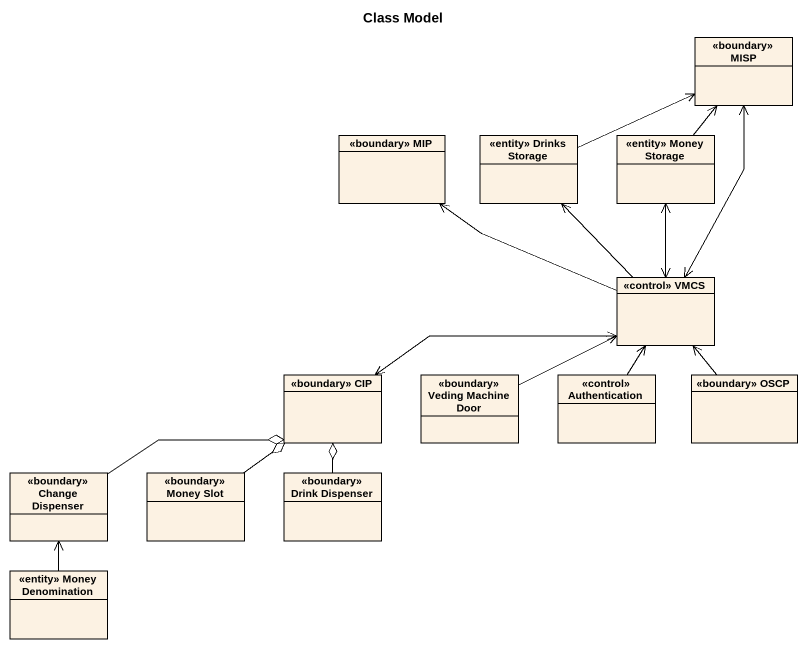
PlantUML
@startuml
title Class Model
hide circle
hide empty members
class "<<boundary>> MISP" as boundary_MISP
class "<<boundary>> MIP" as boundary_MIP
class "<<entity>> Drinks Storage" as entity_Drinks_Storage
class "<<entity>> Money Storage" as entity_Money_Storage
class "<<control>> VMCS" as control_VMCS
class "<<boundary>> CIP" as boundary_CIP
class "<<boundary>> Veding Machine Door" as boundary_Veding_Machine_Door
class "<<control>> Authentication" as control_Authentication
class "<<boundary>> OSCP" as boundary_OSCP
class "<<boundary>> Change Dispenser" as boundary_Change_Dispenser
class "<<boundary>> Money Slot" as boundary_Money_Slot
class "<<boundary>> Drink Dispenser" as boundary_Drink_Dispenser
class "<<entity>> Money Denomination" as entity_Money_Denomination
boundary_MISP <--> control_VMCS
entity_Drinks_Storage -right-> boundary_MISP
entity_Money_Storage -up-> boundary_MISP
control_VMCS -left-> boundary_MIP
control_VMCS -up-> entity_Drinks_Storage
control_VMCS <-up-> entity_Money_Storage
boundary_CIP <-right-> control_VMCS
boundary_Veding_Machine_Door -right-> control_VMCS
control_Authentication -up-> control_VMCS
boundary_OSCP -up-> control_VMCS
boundary_Change_Dispenser -right-o boundary_CIP
boundary_Money_Slot -up-o boundary_CIP
boundary_Drink_Dispenser -up-o boundary_CIP
entity_Money_Denomination -up-> boundary_Change_Dispenser
@enduml
